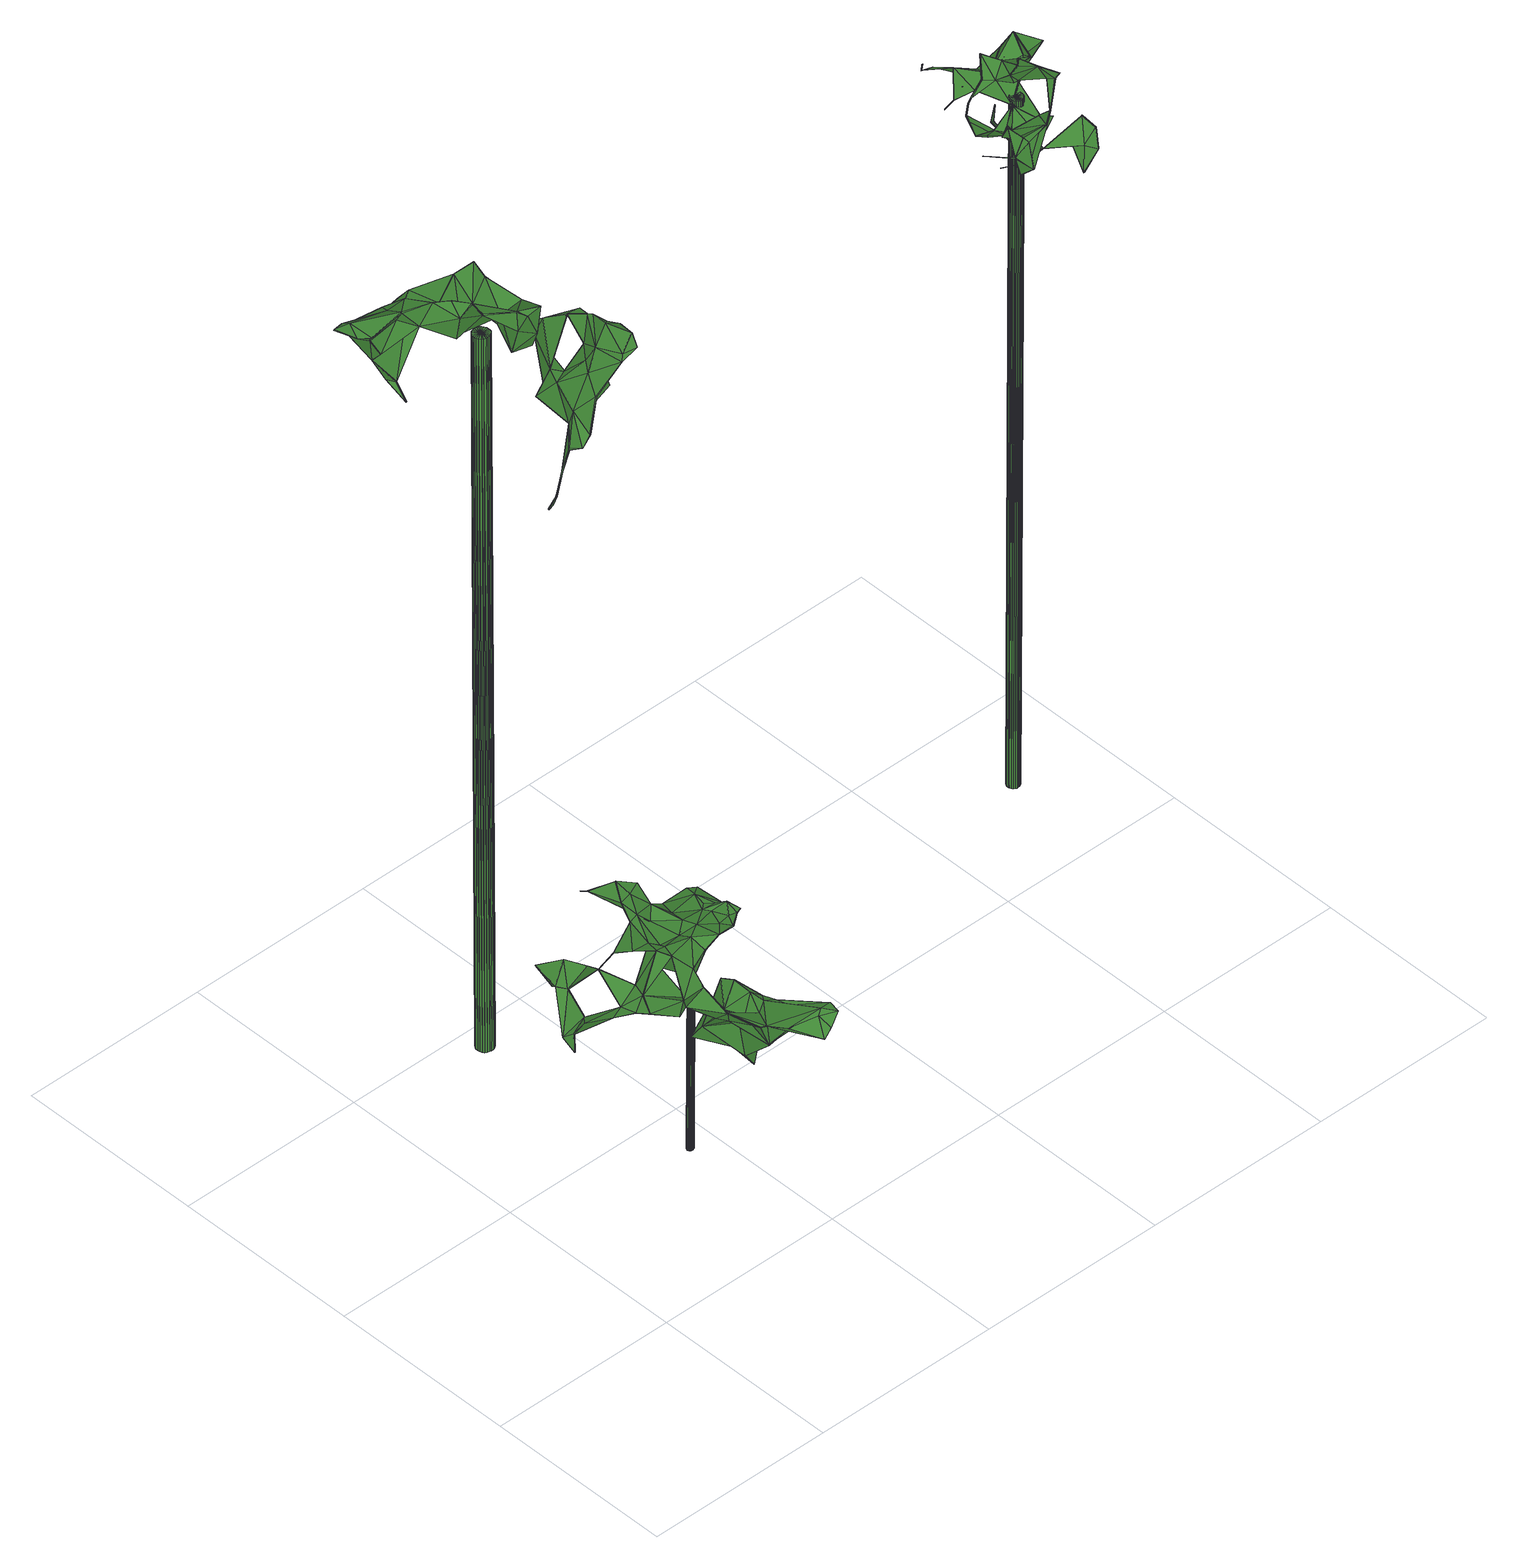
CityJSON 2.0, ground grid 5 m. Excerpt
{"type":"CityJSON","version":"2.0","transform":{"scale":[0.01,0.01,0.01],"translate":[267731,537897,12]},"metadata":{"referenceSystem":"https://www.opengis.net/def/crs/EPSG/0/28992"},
"CityObjects":{
"tree1":{"type":"SolitaryVegetationObject","attributes":{"gtid":496,"crown_width_m":4.6,"crown_median_z":18.26,"crown_r50_m":0.254,"crown_porosity":0.949,"trunk_H_m":5.19,"trunk_DBH_m":0.17,"trunk_radius_m":0.0849,"trunk_base_height_m":13.07,"original_gtid":"563"},"geometry":[{"type":"Solid","lod":"3","boundaries":[[[[0,1,2]],[[0,2,3]],[[0,4,1]],[[5,6,7]],[[8,9,10]],[[11,12,13]],[[11,13,14]],[[15,16,17]],[[18,19,20]],[[21,22,23]],[[24,25,26]],[[27,28,29]],[[16,30,17]],[[31,32,33]],[[34,35,36]],[[37,38,39]],[[40,41,42]],[[43,20,44]],[[45,46,47]],[[0,3,48]],[[32,31,49]],[[50,51,52]],[[53,54,55]],[[56,57,58]],[[59,60,61]],[[62,63,64]],[[65,66,21]],[[67,7,68]],[[2,69,3]],[[11,6,15]],[[70,71,14]],[[72,73,74]],[[41,75,47]],[[76,24,26]],[[18,77,78]],[[2,1,31]],[[46,79,47]],[[80,36,81]],[[82,58,83]],[[69,48,3]],[[84,79,85]],[[41,27,75]],[[86,87,88]],[[89,90,85]],[[76,91,92]],[[93,94,95]],[[69,2,96]],[[97,80,8]],[[23,59,98]],[[20,99,77]],[[80,100,63]],[[1,4,49]],[[12,101,37]],[[59,61,98]],[[63,100,102]],[[68,14,103]],[[49,31,1]],[[104,105,106]],[[105,107,106]],[[108,109,52]],[[25,24,110]],[[59,23,22]],[[8,111,112]],[[74,113,72]],[[85,114,89]],[[27,41,115]],[[116,35,34]],[[117,118,119]],[[26,120,121]],[[57,83,58]],[[43,99,20]],[[122,105,104]],[[123,124,0]],[[58,125,56]],[[76,12,91]],[[37,39,28]],[[37,28,115]],[[44,26,25]],[[44,20,126]],[[127,128,129]],[[130,119,123]],[[81,8,80]],[[122,73,131]],[[0,48,132]],[[55,133,53]],[[94,93,134]],[[110,94,134]],[[135,134,93]],[[136,87,137]],[[56,90,57]],[[57,90,138]],[[109,139,55]],[[120,55,139]],[[114,140,141]],[[68,103,67]],[[84,142,53]],[[122,131,105]],[[71,11,14]],[[122,143,117]],[[68,7,70]],[[123,144,113]],[[32,145,33]],[[146,98,61]],[[70,14,68]],[[147,30,148]],[[5,51,50]],[[43,18,78]],[[78,99,43]],[[22,21,145]],[[30,147,17]],[[65,114,149]],[[109,13,12]],[[97,102,80]],[[91,12,150]],[[151,95,92]],[[140,114,79]],[[87,152,153]],[[8,112,97]],[[102,97,112]],[[59,118,117]],[[69,83,48]],[[102,100,80]],[[131,89,105]],[[10,154,8]],[[133,42,79]],[[155,63,102]],[[156,157,126]],[[88,112,111]],[[86,111,158]],[[86,88,111]],[[60,117,143]],[[43,159,18]],[[130,117,119]],[[122,117,130]],[[49,22,32]],[[49,4,22]],[[98,65,23]],[[22,145,32]],[[120,26,62]],[[57,48,83]],[[21,82,33]],[[47,141,160]],[[47,160,45]],[[130,73,122]],[[152,86,158]],[[84,161,75]],[[85,161,84]],[[50,101,11]],[[52,101,50]],[[162,29,147]],[[92,150,121]],[[14,108,103]],[[130,123,74]],[[74,123,113]],[[78,77,99]],[[89,107,105]],[[12,76,109]],[[92,95,24]],[[92,24,76]],[[163,164,165]],[[166,82,66]],[[17,167,15]],[[17,147,167]],[[146,65,98]],[[21,23,65]],[[44,126,62]],[[61,168,146]],[[133,79,53]],[[25,110,35]],[[116,159,25]],[[18,20,77]],[[24,95,110]],[[19,18,159]],[[19,159,116]],[[139,169,121]],[[125,58,170]],[[166,125,170]],[[60,143,106]],[[89,138,90]],[[104,106,143]],[[39,167,147]],[[64,120,62]],[[88,87,136]],[[164,120,64]],[[44,25,43]],[[33,96,31]],[[31,96,2]],[[123,118,59]],[[153,137,87]],[[34,19,116]],[[87,86,152]],[[126,20,19]],[[126,19,156]],[[7,6,70]],[[171,155,172]],[[21,66,82]],[[125,161,85]],[[109,108,13]],[[173,165,171]],[[62,174,44]],[[26,44,174]],[[26,174,62]],[[89,131,73]],[[139,109,175]],[[135,45,160]],[[114,168,89]],[[15,148,16]],[[35,110,36]],[[60,59,117]],[[33,145,21]],[[89,168,107]],[[139,37,40]],[[147,148,162]],[[60,107,168]],[[60,168,61]],[[146,168,114]],[[93,95,151]],[[27,53,142]],[[172,136,176]],[[27,142,75]],[[115,41,40]],[[112,177,102]],[[135,129,178]],[[102,177,155]],[[147,28,39]],[[109,101,52]],[[88,177,112]],[[171,172,179]],[[69,96,180]],[[33,180,96]],[[33,82,180]],[[83,69,180]],[[180,82,83]],[[55,54,181]],[[55,181,101]],[[40,37,115]],[[104,143,122]],[[30,16,148]],[[65,146,114]],[[12,175,150]],[[139,121,120]],[[182,29,162]],[[109,150,175]],[[141,166,114]],[[162,38,37]],[[166,141,125]],[[183,134,178]],[[135,178,134]],[[60,106,107]],[[135,127,129]],[[160,127,135]],[[40,42,169]],[[64,165,164]],[[46,42,133]],[[169,42,46]],[[140,127,160]],[[141,140,160]],[[184,127,140]],[[85,79,114]],[[133,163,140]],[[50,6,5]],[[15,6,50]],[[114,166,185]],[[114,185,149]],[[132,144,123]],[[45,93,151]],[[135,93,45]],[[110,95,94]],[[120,164,133]],[[120,133,55]],[[163,133,164]],[[59,186,123]],[[124,186,59]],[[84,75,142]],[[43,25,159]],[[25,35,116]],[[123,0,132]],[[132,57,72]],[[57,138,72]],[[14,13,108]],[[118,123,119]],[[53,79,84]],[[36,183,81]],[[113,144,72]],[[176,153,128]],[[71,6,11]],[[0,124,4]],[[184,176,128]],[[91,150,92]],[[129,128,153]],[[152,187,153]],[[184,128,127]],[[171,165,64]],[[171,64,155]],[[151,92,169]],[[67,51,5]],[[176,184,179]],[[50,148,15]],[[50,162,148]],[[176,179,172]],[[111,8,154]],[[111,154,158]],[[80,157,36]],[[80,63,157]],[[37,101,181]],[[37,181,162]],[[34,157,156]],[[34,36,157]],[[126,157,62]],[[82,170,58]],[[89,73,72]],[[89,72,138]],[[62,157,63]],[[45,151,169]],[[115,28,27]],[[66,149,185]],[[124,123,186]],[[66,185,166]],[[10,9,154]],[[132,72,144]],[[74,73,130]],[[162,181,182]],[[140,79,46]],[[140,46,133]],[[169,46,45]],[[36,110,188]],[[36,188,183]],[[134,183,188]],[[134,188,110]],[[155,177,172]],[[39,38,167]],[[79,42,47]],[[47,42,41]],[[22,4,124]],[[178,9,183]],[[15,167,38]],[[15,38,11]],[[38,162,11]],[[162,50,11]],[[71,70,6]],[[76,150,109]],[[26,150,76]],[[150,26,121]],[[139,175,37]],[[12,37,175]],[[153,187,129]],[[178,189,9]],[[158,9,189]],[[158,189,190]],[[81,9,8]],[[183,9,81]],[[141,47,161]],[[141,161,125]],[[75,161,47]],[[55,101,109]],[[11,101,12]],[[66,65,149]],[[172,191,136]],[[88,136,191]],[[59,22,124]],[[63,192,64]],[[155,64,192]],[[156,19,34]],[[57,132,48]],[[178,129,193]],[[92,121,169]],[[40,169,139]],[[173,171,179]],[[173,179,184]],[[173,184,165]],[[163,165,140]],[[184,140,165]],[[5,7,67]],[[136,137,176]],[[103,108,51]],[[103,51,67]],[[177,88,191]],[[177,191,172]],[[176,137,153]],[[166,170,82]],[[52,51,108]],[[85,90,125]],[[125,90,56]],[[27,29,54]],[[27,54,53]],[[155,192,63]],[[189,178,193]],[[189,193,190]],[[182,54,29]],[[182,181,54]],[[147,29,28]],[[190,187,152]],[[158,190,152]],[[193,129,187]],[[193,187,190]],[[158,154,9]],[[194,195,196]],[[194,196,197]],[[197,196,198]],[[197,198,199]],[[196,195,200]],[[196,200,198]],[[198,200,201]],[[198,201,199]],[[200,195,202]],[[200,202,201]],[[201,202,203]],[[201,203,199]],[[202,195,204]],[[202,204,203]],[[203,204,205]],[[203,205,199]],[[204,195,206]],[[204,206,205]],[[205,206,207]],[[205,207,199]],[[206,195,208]],[[206,208,207]],[[207,208,209]],[[207,209,199]],[[208,195,210]],[[208,210,209]],[[209,210,211]],[[209,211,199]],[[210,195,212]],[[210,212,211]],[[211,212,213]],[[211,213,199]],[[212,195,214]],[[212,214,213]],[[213,214,215]],[[213,215,199]],[[214,195,216]],[[214,216,215]],[[215,216,217]],[[215,217,199]],[[216,195,218]],[[216,218,217]],[[217,218,219]],[[217,219,199]],[[218,195,220]],[[218,220,219]],[[219,220,221]],[[219,221,199]],[[220,195,222]],[[220,222,221]],[[221,222,223]],[[221,223,199]],[[222,195,224]],[[222,224,223]],[[223,224,225]],[[223,225,199]],[[224,195,226]],[[224,226,225]],[[225,226,227]],[[225,227,199]],[[226,195,228]],[[226,228,227]],[[227,228,229]],[[227,229,199]],[[228,195,230]],[[228,230,229]],[[229,230,231]],[[229,231,199]],[[230,195,232]],[[230,232,231]],[[231,232,233]],[[231,233,199]],[[232,195,234]],[[232,234,233]],[[233,234,235]],[[233,235,199]],[[234,195,236]],[[234,236,235]],[[235,236,237]],[[235,237,199]],[[236,195,238]],[[236,238,237]],[[237,238,239]],[[237,239,199]],[[238,195,240]],[[238,240,239]],[[239,240,241]],[[239,241,199]],[[240,195,242]],[[240,242,241]],[[241,242,243]],[[241,243,199]],[[242,195,194]],[[242,194,243]],[[243,194,197]],[[243,197,199]]]]}]},
"tree2":{"type":"SolitaryVegetationObject","attributes":{"gtid":40,"crown_width_m":4.57,"crown_median_z":33.85,"crown_r50_m":0.268,"crown_porosity":0.93,"trunk_H_m":20.72,"trunk_DBH_m":0.444,"trunk_radius_m":0.222,"trunk_base_height_m":13.13,"original_gtid":"42"},"geometry":[{"type":"Solid","lod":"3","boundaries":[[[[244,245,246]],[[247,248,249]],[[250,251,252]],[[253,254,255]],[[256,257,258]],[[259,260,261]],[[262,263,264]],[[265,266,267]],[[268,269,270]],[[271,260,272]],[[257,273,274]],[[275,276,277]],[[268,278,279]],[[280,281,259]],[[258,282,283]],[[284,246,245]],[[285,281,286]],[[287,285,286]],[[288,257,289]],[[290,291,244]],[[274,289,257]],[[286,292,293]],[[277,294,295]],[[296,297,298]],[[293,299,300]],[[265,301,302]],[[303,304,263]],[[253,255,305]],[[274,288,289]],[[294,266,295]],[[302,295,266]],[[306,307,308]],[[309,308,307]],[[310,311,312]],[[310,312,253]],[[245,244,313]],[[253,312,254]],[[245,314,284]],[[258,257,288]],[[315,301,316]],[[317,303,318]],[[256,258,283]],[[273,257,256]],[[319,299,320]],[[321,322,323]],[[324,325,326]],[[321,327,322]],[[275,328,276]],[[271,329,260]],[[330,320,292]],[[331,332,333]],[[333,332,334]],[[312,320,254]],[[335,286,336]],[[274,273,258]],[[337,338,339]],[[317,318,325]],[[310,340,311]],[[325,341,326]],[[318,341,325]],[[305,340,253]],[[342,340,305]],[[280,269,343]],[[284,344,246]],[[345,346,347]],[[348,327,321]],[[334,332,317]],[[310,253,340]],[[342,311,340]],[[271,259,349]],[[262,318,303]],[[332,331,303]],[[255,335,305]],[[287,335,255]],[[332,303,317]],[[350,351,333]],[[352,333,351]],[[290,353,354]],[[331,304,303]],[[355,354,353]],[[249,356,290]],[[249,290,244]],[[274,258,288]],[[319,311,335]],[[306,308,254]],[[342,335,311]],[[357,277,358]],[[357,294,277]],[[359,277,276]],[[255,254,308]],[[360,361,351]],[[286,281,292]],[[330,292,281]],[[316,362,315]],[[326,315,362]],[[309,363,268]],[[256,268,363]],[[350,364,324]],[[327,348,360]],[[343,365,307]],[[343,307,306]],[[366,316,301]],[[366,301,265]],[[246,367,244]],[[249,244,367]],[[330,368,320]],[[311,320,312]],[[273,256,282]],[[347,346,369]],[[370,329,349]],[[366,362,316]],[[354,371,372]],[[354,372,291]],[[359,373,374]],[[355,375,354]],[[326,362,366]],[[329,271,349]],[[290,356,376]],[[377,285,268]],[[278,268,285]],[[247,367,378]],[[271,379,259]],[[295,380,275]],[[370,261,260]],[[295,275,277]],[[309,307,365]],[[360,314,381]],[[382,383,384]],[[355,384,383]],[[280,270,269]],[[323,348,321]],[[280,259,270]],[[270,259,377]],[[378,344,385]],[[293,379,286]],[[381,371,386]],[[371,354,375]],[[356,373,376]],[[382,376,373]],[[267,266,294]],[[373,356,387]],[[277,359,358]],[[244,291,313]],[[268,279,309]],[[336,272,388]],[[336,388,319]],[[263,389,264]],[[270,377,268]],[[293,292,299]],[[380,328,275]],[[330,281,280]],[[355,353,384]],[[290,384,353]],[[303,263,262]],[[390,391,378]],[[311,319,320]],[[392,278,285]],[[250,389,304]],[[263,304,389]],[[390,378,385]],[[393,361,360]],[[351,361,393]],[[359,276,394]],[[276,328,394]],[[315,302,301]],[[373,395,374]],[[349,261,370]],[[260,329,370]],[[259,261,377]],[[349,377,261]],[[260,300,272]],[[323,251,348]],[[319,335,336]],[[259,293,260]],[[255,308,287]],[[305,335,342]],[[396,323,322]],[[299,319,388]],[[327,386,396]],[[309,279,308]],[[260,293,300]],[[397,398,269]],[[393,348,251]],[[254,368,306]],[[320,368,254]],[[280,368,330]],[[306,368,343]],[[280,343,368]],[[297,252,298]],[[247,345,387]],[[397,269,283]],[[256,283,269]],[[268,256,269]],[[273,282,258]],[[397,283,282]],[[318,262,341]],[[247,387,248]],[[331,352,304]],[[393,304,352]],[[322,327,396]],[[298,337,296]],[[365,363,309]],[[298,396,371]],[[284,314,360]],[[337,339,399]],[[358,359,267]],[[272,400,271]],[[281,285,259]],[[259,285,349]],[[349,285,377]],[[392,279,278]],[[298,252,396]],[[380,399,401]],[[339,401,399]],[[337,399,302]],[[383,339,355]],[[265,302,266]],[[315,297,296]],[[387,345,395]],[[390,350,324]],[[376,384,290]],[[326,390,324]],[[366,390,326]],[[271,400,379]],[[296,302,315]],[[267,294,357]],[[358,267,357]],[[267,369,346]],[[267,346,265]],[[250,304,393]],[[337,302,296]],[[320,299,292]],[[347,374,395]],[[347,359,374]],[[387,395,373]],[[396,386,371]],[[347,395,345]],[[390,402,350]],[[385,402,390]],[[396,251,323]],[[360,386,327]],[[286,335,287]],[[392,287,279]],[[287,392,285]],[[290,354,291]],[[360,381,386]],[[264,389,250]],[[363,365,403]],[[308,279,287]],[[333,352,331]],[[249,248,356]],[[345,247,378]],[[339,338,355]],[[355,338,375]],[[371,375,338]],[[350,402,284]],[[344,284,402]],[[385,344,402]],[[298,338,337]],[[371,338,298]],[[378,367,344]],[[249,367,247]],[[344,367,246]],[[282,403,397]],[[256,363,403]],[[256,403,282]],[[397,403,365]],[[317,364,334]],[[348,393,360]],[[325,364,317]],[[324,364,325]],[[404,371,381]],[[264,297,341]],[[264,341,262]],[[297,326,341]],[[334,364,333]],[[333,364,350]],[[390,366,391]],[[404,381,314]],[[291,405,313]],[[297,250,252]],[[383,394,328]],[[372,404,314]],[[371,404,372]],[[396,252,251]],[[359,369,267]],[[347,369,359]],[[343,398,365]],[[397,365,398]],[[300,299,388]],[[300,388,272]],[[286,400,336]],[[336,400,272]],[[383,401,339]],[[265,391,366]],[[264,250,297]],[[297,315,326]],[[284,351,350]],[[360,351,284]],[[391,265,346]],[[351,393,352]],[[393,251,250]],[[378,346,345]],[[391,346,378]],[[372,314,245]],[[372,245,405]],[[313,405,245]],[[372,405,291]],[[295,302,399]],[[295,399,380]],[[373,394,382]],[[359,394,373]],[[383,382,394]],[[259,379,293]],[[286,379,400]],[[269,398,343]],[[380,401,328]],[[383,328,401]],[[382,384,376]],[[356,248,387]],[[406,407,408]],[[406,408,409]],[[409,408,410]],[[409,410,411]],[[408,407,412]],[[408,412,410]],[[410,412,413]],[[410,413,411]],[[412,407,414]],[[412,414,413]],[[413,414,415]],[[413,415,411]],[[414,407,416]],[[414,416,415]],[[415,416,417]],[[415,417,411]],[[416,407,418]],[[416,418,417]],[[417,418,419]],[[417,419,411]],[[418,407,420]],[[418,420,419]],[[419,420,421]],[[419,421,411]],[[420,407,422]],[[420,422,421]],[[421,422,423]],[[421,423,411]],[[422,407,424]],[[422,424,423]],[[423,424,425]],[[423,425,411]],[[424,407,426]],[[424,426,425]],[[425,426,427]],[[425,427,411]],[[426,407,428]],[[426,428,427]],[[427,428,429]],[[427,429,411]],[[428,407,430]],[[428,430,429]],[[429,430,431]],[[429,431,411]],[[430,407,432]],[[430,432,431]],[[431,432,433]],[[431,433,411]],[[432,407,434]],[[432,434,433]],[[433,434,435]],[[433,435,411]],[[434,407,436]],[[434,436,435]],[[435,436,437]],[[435,437,411]],[[436,407,438]],[[436,438,437]],[[437,438,439]],[[437,439,411]],[[438,407,440]],[[438,440,439]],[[439,440,441]],[[439,441,411]],[[440,407,442]],[[440,442,441]],[[441,442,443]],[[441,443,411]],[[442,407,444]],[[442,444,443]],[[443,444,445]],[[443,445,411]],[[444,407,446]],[[444,446,445]],[[445,446,447]],[[445,447,411]],[[446,407,448]],[[446,448,447]],[[447,448,449]],[[447,449,411]],[[448,407,450]],[[448,450,449]],[[449,450,451]],[[449,451,411]],[[450,407,452]],[[450,452,451]],[[451,452,453]],[[451,453,411]],[[452,407,454]],[[452,454,453]],[[453,454,455]],[[453,455,411]],[[454,407,406]],[[454,406,455]],[[455,406,409]],[[455,409,411]]]]}]},
"tree3":{"type":"SolitaryVegetationObject","attributes":{"gtid":69,"crown_width_m":3.51,"crown_median_z":33.27,"crown_r50_m":0.225,"crown_porosity":0.96,"trunk_H_m":20.31,"trunk_DBH_m":0.328,"trunk_radius_m":0.164,"trunk_base_height_m":12.96,"original_gtid":"73"},"geometry":[{"type":"Solid","lod":"3","boundaries":[[[[456,457,458]],[[459,460,461]],[[462,463,464]],[[465,464,463]],[[466,467,468]],[[469,470,471]],[[472,473,474]],[[460,475,476]],[[460,476,461]],[[477,478,479]],[[456,480,481]],[[465,463,482]],[[483,484,485]],[[486,487,488]],[[471,488,489]],[[471,486,488]],[[490,491,492]],[[493,494,495]],[[496,497,498]],[[499,500,501]],[[499,501,502]],[[503,504,505]],[[506,507,508]],[[509,483,510]],[[511,512,513]],[[512,514,513]],[[515,516,517]],[[518,519,520]],[[519,521,520]],[[522,500,523]],[[493,495,524]],[[482,463,462]],[[525,526,519]],[[457,527,528]],[[492,491,507]],[[529,530,531]],[[457,456,527]],[[532,512,533]],[[525,534,494]],[[535,536,537]],[[484,538,508]],[[518,464,465]],[[505,539,503]],[[503,539,504]],[[540,541,542]],[[543,544,545]],[[524,546,547]],[[468,467,548]],[[549,550,551]],[[552,553,517]],[[479,554,477]],[[492,507,506]],[[488,555,489]],[[489,469,471]],[[556,492,506]],[[489,555,469]],[[484,557,558]],[[559,502,560]],[[468,561,466]],[[562,563,564]],[[554,478,477]],[[565,566,521]],[[483,567,510]],[[568,458,549]],[[569,570,571]],[[506,538,509]],[[488,487,572]],[[493,573,494]],[[526,494,573]],[[518,495,525]],[[574,575,576]],[[577,576,575]],[[578,552,579]],[[459,461,580]],[[581,582,517]],[[583,584,585]],[[556,509,485]],[[571,584,583]],[[556,485,490]],[[586,479,478]],[[586,478,587]],[[483,587,478]],[[523,498,522]],[[562,588,563]],[[553,589,517]],[[525,494,526]],[[527,561,528]],[[543,590,591]],[[525,495,534]],[[541,540,482]],[[541,482,560]],[[586,554,479]],[[492,556,490]],[[583,544,569]],[[580,493,524]],[[552,592,579]],[[535,497,496]],[[593,594,595]],[[596,597,502]],[[596,502,496]],[[574,598,575]],[[572,555,488]],[[506,509,556]],[[509,484,483]],[[482,540,465]],[[555,470,469]],[[599,483,478]],[[518,465,600]],[[601,602,500]],[[603,601,500]],[[589,553,604]],[[605,531,530]],[[548,467,549]],[[460,606,475]],[[607,608,605]],[[530,609,605]],[[580,524,459]],[[610,511,513]],[[604,599,611]],[[586,510,567]],[[566,565,520]],[[533,612,613]],[[603,614,615]],[[603,615,601]],[[567,483,604]],[[604,483,599]],[[459,516,606]],[[560,482,462]],[[616,613,456]],[[572,470,555]],[[617,542,618]],[[551,619,552]],[[457,528,549]],[[457,549,458]],[[528,548,549]],[[518,600,620]],[[610,621,622]],[[621,623,622]],[[534,495,494]],[[624,516,515]],[[517,592,552]],[[512,625,514]],[[574,625,598]],[[500,602,607]],[[485,510,587]],[[509,510,485]],[[587,510,586]],[[483,485,587]],[[594,593,599]],[[595,626,515]],[[533,512,511]],[[603,497,535]],[[522,497,603]],[[565,521,519]],[[464,565,519]],[[520,521,566]],[[530,545,544]],[[514,625,627]],[[547,546,628]],[[603,500,522]],[[475,606,629]],[[459,630,631]],[[629,606,604]],[[484,509,538]],[[629,632,475]],[[557,484,508]],[[508,538,506]],[[633,634,635]],[[537,634,633]],[[484,558,485]],[[632,631,597]],[[558,491,490]],[[490,485,558]],[[636,637,591]],[[527,481,466]],[[606,638,604]],[[461,573,580]],[[568,552,578]],[[549,552,568]],[[625,576,577]],[[577,598,625]],[[478,639,599]],[[586,567,639]],[[624,594,599]],[[627,640,641]],[[609,636,642]],[[643,609,642]],[[470,572,471]],[[623,621,644]],[[530,544,583]],[[614,535,537]],[[614,603,535]],[[518,565,464]],[[568,641,645]],[[568,645,458]],[[601,608,602]],[[460,459,606]],[[486,646,504]],[[642,636,591]],[[623,513,622]],[[600,465,540]],[[562,517,589]],[[513,623,644]],[[641,647,627]],[[562,595,515]],[[602,608,607]],[[583,585,530]],[[498,497,522]],[[579,592,612]],[[641,568,647]],[[496,498,596]],[[461,559,560]],[[613,458,645]],[[613,645,532]],[[562,564,595]],[[608,531,605]],[[462,573,461]],[[500,607,605]],[[461,596,559]],[[595,648,649]],[[564,648,595]],[[624,626,594]],[[515,626,624]],[[616,456,458]],[[575,598,577]],[[604,553,582]],[[583,569,571]],[[578,622,647]],[[650,472,474]],[[474,473,650]],[[472,650,473]],[[614,529,615]],[[529,651,545]],[[605,609,643]],[[605,643,500]],[[523,499,498]],[[596,499,559]],[[651,590,543]],[[547,617,630]],[[569,544,591]],[[579,610,578]],[[547,630,459]],[[459,524,547]],[[581,631,632]],[[615,529,608]],[[615,608,601]],[[571,570,649]],[[594,626,595]],[[567,599,639]],[[508,652,557]],[[581,516,631]],[[591,544,543]],[[516,459,631]],[[500,499,523]],[[570,569,585]],[[578,647,568]],[[518,520,565]],[[532,645,641]],[[502,597,560]],[[630,542,541]],[[630,541,560]],[[610,622,578]],[[620,524,495]],[[620,495,518]],[[599,567,606]],[[624,599,606]],[[576,640,627]],[[576,627,574]],[[617,517,630]],[[529,653,642]],[[614,653,529]],[[618,630,517]],[[618,542,630]],[[461,560,462]],[[649,648,571]],[[597,596,476]],[[597,476,632]],[[584,571,648]],[[564,649,570]],[[648,564,584]],[[564,570,584]],[[591,590,642]],[[466,654,467]],[[536,467,654]],[[466,481,654]],[[586,639,554]],[[560,631,630]],[[560,597,631]],[[513,644,610]],[[595,649,563]],[[564,563,649]],[[610,579,511]],[[467,550,549]],[[595,563,593]],[[563,588,593]],[[478,554,639]],[[537,654,481]],[[536,654,537]],[[505,646,487]],[[505,504,646]],[[540,617,628]],[[542,617,540]],[[628,617,547]],[[596,498,499]],[[559,499,502]],[[593,588,611]],[[456,613,480]],[[467,635,553]],[[536,635,467]],[[636,609,530]],[[612,480,613]],[[613,532,533]],[[604,582,629]],[[517,582,635]],[[553,635,582]],[[629,582,632]],[[551,550,619]],[[643,633,496]],[[461,476,596]],[[572,646,471]],[[627,625,574]],[[532,625,512]],[[480,634,537]],[[599,593,611]],[[611,589,604]],[[552,549,551]],[[567,638,606]],[[567,604,638]],[[558,652,491]],[[562,515,517]],[[611,562,589]],[[611,588,562]],[[642,653,643]],[[608,529,531]],[[612,533,511]],[[511,579,612]],[[527,456,481]],[[505,487,539]],[[543,545,651]],[[616,458,613]],[[480,537,481]],[[653,614,537]],[[628,546,600]],[[628,600,540]],[[572,487,646]],[[606,516,624]],[[612,634,480]],[[517,635,618]],[[582,581,632]],[[581,517,516]],[[585,584,570]],[[591,585,569]],[[644,621,610]],[[647,514,627]],[[622,514,647]],[[467,553,550]],[[619,550,552]],[[552,550,553]],[[475,632,476]],[[524,600,546]],[[620,600,524]],[[618,635,592]],[[462,464,526]],[[462,526,573]],[[507,491,652]],[[618,592,617]],[[508,507,652]],[[617,592,517]],[[635,536,633]],[[535,633,536]],[[622,513,514]],[[471,646,486]],[[537,633,653]],[[529,545,530]],[[633,643,653]],[[496,633,535]],[[641,655,532]],[[640,655,641]],[[573,493,580]],[[625,532,655]],[[518,525,519]],[[625,655,576]],[[576,655,640]],[[502,501,496]],[[548,561,468]],[[592,635,634]],[[592,634,612]],[[548,528,561]],[[504,539,487]],[[504,487,486]],[[466,561,527]],[[519,526,464]],[[643,501,500]],[[496,501,643]],[[585,591,637]],[[530,637,636]],[[585,637,530]],[[558,557,652]],[[529,590,651]],[[529,642,590]],[[656,657,658]],[[656,658,659]],[[659,658,660]],[[659,660,661]],[[658,657,662]],[[658,662,660]],[[660,662,663]],[[660,663,661]],[[662,657,664]],[[662,664,663]],[[663,664,665]],[[663,665,661]],[[664,657,666]],[[664,666,665]],[[665,666,667]],[[665,667,661]],[[666,657,668]],[[666,668,667]],[[667,668,669]],[[667,669,661]],[[668,657,670]],[[668,670,669]],[[669,670,671]],[[669,671,661]],[[670,657,672]],[[670,672,671]],[[671,672,673]],[[671,673,661]],[[672,657,674]],[[672,674,673]],[[673,674,675]],[[673,675,661]],[[674,657,676]],[[674,676,675]],[[675,676,677]],[[675,677,661]],[[676,657,678]],[[676,678,677]],[[677,678,679]],[[677,679,661]],[[678,657,680]],[[678,680,679]],[[679,680,681]],[[679,681,661]],[[680,657,682]],[[680,682,681]],[[681,682,683]],[[681,683,661]],[[682,657,684]],[[682,684,683]],[[683,684,685]],[[683,685,661]],[[684,657,686]],[[684,686,685]],[[685,686,687]],[[685,687,661]],[[686,657,688]],[[686,688,687]],[[687,688,689]],[[687,689,661]],[[688,657,690]],[[688,690,689]],[[689,690,691]],[[689,691,661]],[[690,657,692]],[[690,692,691]],[[691,692,693]],[[691,693,661]],[[692,657,694]],[[692,694,693]],[[693,694,695]],[[693,695,661]],[[694,657,696]],[[694,696,695]],[[695,696,697]],[[695,697,661]],[[696,657,698]],[[696,698,697]],[[697,698,699]],[[697,699,661]],[[698,657,700]],[[698,700,699]],[[699,700,701]],[[699,701,661]],[[700,657,702]],[[700,702,701]],[[701,702,703]],[[701,703,661]],[[702,657,704]],[[702,704,703]],[[703,704,705]],[[703,705,661]],[[704,657,656]],[[704,656,705]],[[705,656,659]],[[705,659,661]]]]}]}
},
"vertices":[
[602,166,527],[632,167,509],[585,94,544],[558,87,531],[603,167,529],[219,574,577],[196,562,599],[222,600,560],[552,496,698],[525,443,702],[544,460,698],[211,539,598],[252,485,666],[278,548,619],[253,596,623],[154,495,519],[189,500,493],[152,455,502],[345,618,755],[384,570,788],[345,617,753],[518,238,573],[553,237,555],[536,261,561],[341,478,756],[358,525,771],[342,478,754],[249,360,619],[233,417,579],[235,417,578],[154,455,502],[620,108,563],[628,142,562],[596,138,568],[436,556,762],[395,535,767],[433,510,732],[243,404,613],[194,469,571],[168,439,588],[281,374,644],[257,324,636],[283,374,643],[343,616,754],[363,523,753],[351,355,729],[351,356,727],[309,272,676],[508,150,550],[634,167,510],[213,539,596],[221,574,578],[279,547,617],[286,373,635],[245,404,611],[295,412,640],[447,198,568],[473,171,512],[440,165,587],[537,296,512],[528,331,494],[491,346,585],[407,486,712],[486,522,671],[421,468,694],[509,272,581],[485,218,570],[224,600,559],[213,644,600],[558,86,532],[211,643,600],[195,562,601],[469,246,435],[467,281,440],[512,263,373],[304,280,627],[251,435,749],[333,629,753],[332,628,754],[349,307,639],[499,542,672],[479,491,690],[455,162,585],[455,161,584],[337,297,625],[398,265,576],[577,374,719],[562,370,716],[578,437,693],[412,323,506],[420,246,567],[250,433,748],[274,399,761],[360,388,730],[363,405,721],[336,414,738],[579,128,561],[560,530,688],[500,313,596],[333,628,752],[499,543,670],[253,485,665],[531,542,662],[254,597,622],[480,388,461],[406,350,465],[480,387,463],[442,336,491],[280,548,618],[254,485,666],[369,487,755],[579,438,695],[588,525,677],[512,262,374],[427,268,582],[248,360,621],[384,570,790],[557,323,471],[593,315,452],[592,316,451],[357,425,663],[335,414,736],[484,349,424],[540,272,447],[551,237,554],[405,234,605],[395,532,755],[445,348,694],[483,343,718],[483,343,720],[501,310,426],[405,348,463],[475,173,513],[363,405,655],[426,411,707],[434,381,718],[535,423,703],[542,376,716],[463,259,528],[294,411,642],[387,321,667],[378,282,668],[303,297,626],[481,387,462],[471,247,436],[562,201,556],[499,312,597],[163,466,541],[188,500,495],[456,233,571],[252,434,747],[328,381,743],[562,370,718],[524,341,720],[560,438,703],[489,476,677],[435,556,761],[432,511,730],[567,408,724],[383,570,789],[383,321,694],[337,295,626],[196,469,571],[408,412,622],[408,414,623],[409,413,624],[407,235,606],[162,468,542],[489,345,585],[328,381,741],[440,167,588],[465,441,708],[507,443,688],[427,411,705],[369,487,753],[253,484,666],[515,378,708],[551,471,692],[474,406,713],[474,406,711],[510,151,551],[245,405,612],[234,418,580],[465,441,710],[446,348,692],[436,234,581],[535,294,510],[524,343,721],[407,484,714],[535,424,705],[542,376,718],[544,460,696],[478,491,688],[515,378,710],[434,375,107],[425,375,107],[433,377,107],[423,362,626],[423,365,626],[415,362,626],[432,380,107],[422,367,626],[431,381,107],[421,368,626],[429,382,107],[419,370,626],[427,383,107],[417,370,626],[425,383,107],[415,371,626],[423,383,107],[413,370,626],[421,382,107],[411,369,626],[419,381,107],[409,368,626],[418,379,107],[408,366,625],[417,377,107],[407,364,625],[416,375,107],[407,362,625],[417,373,107],[407,360,625],[418,371,107],[408,358,625],[419,369,107],[409,356,625],[421,368,107],[411,355,625],[423,367,107],[413,354,625],[425,367,107],[415,354,625],[427,367,107],[417,354,625],[429,368,107],[419,355,625],[431,369,107],[421,356,625],[433,371,107],[422,358,626],[433,373,107],[423,360,626],
[320,1138,2129],[274,1153,2153],[277,1155,2185],[359,1063,2230],[396,1056,2216],[387,1089,2200],[77,995,2245],[74,1019,2214],[168,1015,2257],[570,699,2157],[530,703,2137],[565,732,2119],[411,768,1845],[382,768,1764],[380,755,1801],[488,890,2021],[535,963,2094],[529,984,2039],[27,970,2339],[36,985,2325],[117,988,2326],[296,902,2291],[352,852,2294],[354,853,2295],[460,798,1938],[458,798,1939],[452,897,1958],[574,964,2052],[577,890,2146],[381,753,1801],[376,774,1751],[351,865,2168],[403,857,2163],[398,836,2215],[579,798,1975],[475,758,1991],[470,849,2018],[497,856,2030],[410,767,1846],[409,769,1846],[192,1151,2168],[518,863,2001],[539,835,2100],[551,789,2050],[375,776,1752],[377,775,1752],[387,1087,2198],[319,1136,2129],[537,834,2102],[551,902,2135],[361,826,2293],[354,849,2238],[212,895,2273],[154,954,2307],[192,993,2261],[566,854,2157],[552,903,2136],[236,872,2375],[295,900,2289],[10,998,2330],[52,1004,2294],[578,730,2131],[479,734,2045],[449,722,1960],[481,733,2044],[451,721,1959],[568,714,2191],[552,780,2188],[535,708,2154],[313,1137,2106],[196,1125,2121],[207,879,2347],[236,873,2377],[20,1034,2345],[27,971,2340],[569,840,2165],[518,775,2139],[113,952,2110],[115,952,2110],[123,994,2137],[162,1008,2350],[119,973,2358],[181,939,2370],[123,974,2106],[383,871,2161],[519,1027,2058],[511,801,2091],[2,1066,2316],[3,1066,2318],[34,1077,2300],[27,1066,2320],[578,805,2162],[568,854,2156],[252,922,2248],[278,967,2249],[339,957,2238],[570,714,2190],[118,972,2356],[587,771,2170],[453,778,1990],[262,1102,2253],[374,1013,2325],[314,952,2278],[387,991,2288],[111,1016,2138],[530,984,2038],[148,1065,2296],[88,1037,2261],[34,1075,2299],[360,1062,2228],[307,1084,2218],[369,1025,2227],[409,1080,2196],[394,820,2306],[395,821,2307],[431,920,2240],[147,1067,2145],[75,1021,2215],[216,916,2369],[419,752,1920],[133,1034,2315],[423,717,1939],[218,918,2368],[308,1086,2220],[495,776,2078],[370,922,2230],[518,1025,2058],[251,1057,2207],[274,1151,2153],[433,977,2214],[426,946,2237],[268,1006,2269],[408,1079,2194],[485,907,1960],[331,1031,2304],[553,902,2134],[351,867,2167],[189,1091,2138],[432,973,2194],[389,952,2186],[395,1054,2214],[268,1007,2271],[149,1065,2145],[404,1024,2233],[567,855,2158],[53,1003,2295],[232,977,2307],[278,960,2288],[580,797,1977],[73,1020,2215],[424,946,2192],[388,993,2288],[125,995,2137],[414,751,1918],[417,752,1922],[369,922,2228],[576,889,2144],[372,936,2193],[189,1057,2243],[415,750,1917],[204,1111,2160],[312,1136,2107],[347,925,113],[325,925,113],[346,931,113],[354,945,2185],[354,951,2185],[332,945,2185],[344,936,113],[351,956,2185],[341,941,113],[348,961,2185],[336,944,113],[343,964,2185],[331,946,113],[338,967,2185],[325,947,113],[332,967,2185],[319,946,113],[326,966,2185],[314,944,113],[321,964,2185],[309,941,113],[316,960,2185],[306,936,113],[313,956,2185],[303,931,113],[311,951,2185],[303,925,113],[310,945,2186],[304,919,113],[311,939,2186],[306,914,113],[313,934,2186],[309,909,113],[317,929,2186],[314,906,113],[321,926,2186],[320,904,113],[327,923,2186],[325,903,113],[332,923,2186],[331,904,113],[338,924,2186],[336,906,113],[343,926,2186],[341,909,113],[348,929,2186],[344,914,113],[352,934,2186],[347,919,113],[354,940,2185],
[1850,855,2204],[1865,876,2167],[1836,884,2149],[1723,675,2073],[1746,661,2064],[1750,640,2130],[1680,624,2131],[1678,640,2136],[1626,609,2128],[1662,671,2153],[1909,822,2164],[1854,815,2131],[1909,822,2162],[1870,934,1926],[1869,933,1927],[1853,921,1897],[1611,762,2247],[1610,763,2247],[1611,764,2247],[1810,685,2089],[1767,683,2120],[1742,780,1918],[1758,718,1964],[1743,779,1917],[1839,812,2170],[1851,853,2204],[1679,640,2135],[1820,728,1962],[1910,700,2022],[1884,702,1951],[1843,861,1884],[1843,861,1886],[1830,906,1917],[1853,922,1898],[1885,701,1950],[1893,671,1964],[1865,643,1919],[1667,596,2079],[1649,618,2058],[1650,618,2059],[1801,695,2199],[1802,695,2200],[1808,675,2208],[1806,675,2209],[1775,697,2250],[1800,695,2200],[1760,642,2165],[1905,855,1888],[1904,855,1887],[1903,856,1888],[1901,636,1971],[1902,637,1971],[1921,665,2004],[1891,671,1964],[1820,727,1961],[1727,848,2111],[1711,898,2154],[1690,874,2089],[1711,899,2153],[1707,762,2061],[1773,691,2048],[1749,751,2116],[1626,610,2127],[1625,609,2127],[1577,660,2130],[1576,659,2131],[1810,663,2231],[1809,662,2231],[1685,669,2110],[1648,618,2059],[1666,595,2079],[1881,861,2172],[1900,871,2128],[1742,777,2236],[1707,761,2208],[1726,734,2230],[1711,899,2155],[1761,833,2151],[1649,619,2058],[1791,761,2212],[1832,778,2190],[1832,780,2190],[1919,665,2004],[1904,854,1888],[1662,673,2154],[1685,670,2112],[1694,708,2119],[1705,808,2257],[1689,784,2206],[1706,807,2257],[1667,696,2107],[1668,697,2106],[1900,869,2128],[1855,874,2135],[1853,815,2132],[1843,853,2160],[1761,850,2116],[1794,779,2137],[1741,779,1918],[1869,935,1927],[1863,643,1918],[1912,700,2022],[1911,701,2022],[1761,641,2166],[1749,642,2131],[1909,823,2163],[1707,764,2062],[1679,793,2042],[1655,797,2114],[1576,660,2132],[1575,660,2131],[1759,717,1964],[1778,895,2111],[1648,776,2185],[1640,777,2171],[1639,776,2171],[1831,905,1918],[1667,594,2079],[1642,929,2167],[1638,922,2193],[1643,930,2167],[1640,922,2194],[1754,879,2080],[1728,848,2110],[1680,624,2129],[1798,701,2070],[1799,702,2070],[1648,774,2185],[1641,776,2171],[1649,775,2184],[1758,716,1964],[1820,728,1960],[1711,792,2026],[1782,767,2049],[1707,808,2256],[1689,786,2206],[1749,752,2117],[1715,793,2018],[1714,791,2018],[1678,792,2042],[1762,641,2165],[1767,684,2121],[1640,921,2193],[1747,765,2020],[1662,672,2152],[1732,712,2289],[1732,711,2288],[1776,699,2250],[1783,767,2049],[1726,733,2229],[1773,690,2046],[1734,716,2264],[1733,718,2264],[1739,736,2198],[1690,874,2087],[1746,768,2022],[1762,832,2151],[1762,833,2152],[1782,770,2222],[1735,718,2264],[1836,882,2148],[1694,709,2118],[1749,750,2117],[1763,833,2151],[1678,640,2134],[1676,887,2062],[1690,875,2088],[1675,888,2062],[1746,764,2021],[1644,929,2167],[1711,790,2026],[1688,939,2143],[1668,697,2108],[1799,701,2069],[1703,703,2103],[1767,685,2119],[1811,686,2089],[1790,761,2211],[1794,779,2139],[1794,777,2138],[1708,763,2208],[1689,785,2205],[1782,766,2049],[1758,717,1965],[1688,941,2143],[1742,922,2112],[1742,777,2234],[1753,736,2196],[1674,887,2061],[1777,895,2113],[1844,862,1885],[1742,915,2108],[1654,796,2114],[1653,797,2114],[1611,763,2248],[1706,808,2258],[1920,666,2003],[1781,770,2221],[1841,811,2170],[1688,940,2144],[1791,775,96],[1775,775,96],[1791,779,96],[1784,758,2127],[1784,762,2127],[1768,758,2127],[1789,783,96],[1782,766,2127],[1786,787,96],[1780,769,2127],[1783,789,96],[1776,772,2127],[1779,791,96],[1772,774,2127],[1775,791,96],[1768,774,2127],[1771,791,96],[1764,774,2127],[1767,789,96],[1760,772,2127],[1763,786,96],[1756,769,2127],[1761,783,96],[1754,766,2127],[1759,779,96],[1752,762,2127],[1759,775,96],[1752,758,2127],[1759,771,96],[1752,753,2126],[1761,767,96],[1754,749,2126],[1764,763,96],[1757,746,2126],[1767,761,96],[1760,744,2126],[1771,759,96],[1764,742,2126],[1775,759,96],[1768,741,2126],[1779,759,96],[1772,742,2126],[1783,761,96],[1776,744,2126],[1787,764,96],[1780,746,2127],[1789,767,96],[1782,750,2127],[1791,771,96],[1784,754,2127]
]}
